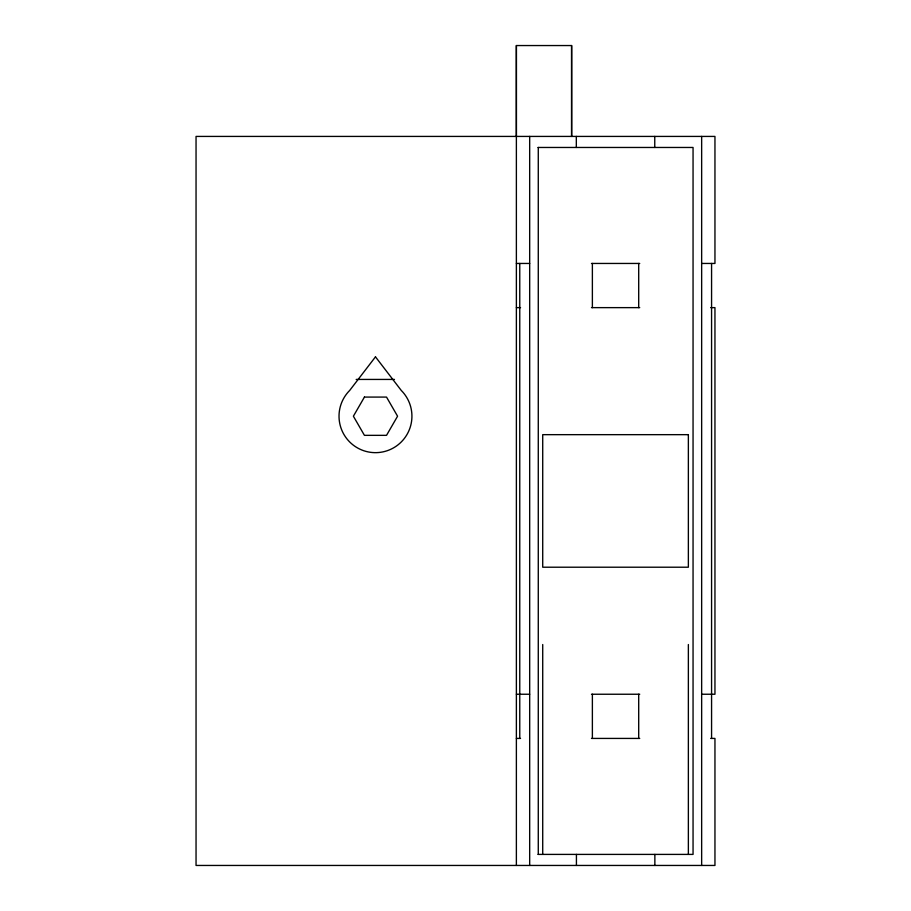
<?xml version="1.0" encoding="UTF-8"?>
<svg xmlns="http://www.w3.org/2000/svg" width="911" height="911" viewBox="0 0 911 911"><rect width="100%" height="100%" fill="white"/><g stroke="black" fill="none" stroke-linecap="round" stroke-linejoin="round"><path stroke-width="1.37" d="M516.378 136.422L516.378 45.55L571.607 45.55L571.607 136.422L571.607 45.55M538.048 147.468L693.055 147.468L693.055 854.404L538.048 854.404M516.378 263.45L529.678 263.45M591.478 263.45L639.727 263.45M701.652 263.45L714.953 263.45L714.953 136.422L196.047 136.422L196.047 865.45L714.953 865.45L714.953 738.422L710.694 738.422M516.378 307.633L520.534 307.633M591.478 307.633L639.727 307.633M710.694 307.633L714.953 307.633L714.953 694.239L701.652 694.239M356.178 379.431L394.463 379.431M516.378 694.239L529.678 694.239M591.478 694.239L639.727 694.239M516.378 738.422L520.534 738.422M591.478 738.422L639.727 738.422M711.571 263.45L711.571 738.422M701.652 136.422L701.652 865.45M688.363 644.532L688.363 854.404M654.758 136.422L654.758 147.468M654.861 854.404L654.861 865.45M638.702 263.45L638.702 307.633M638.702 694.239L638.702 738.422M592.378 263.45L592.378 307.633M592.378 694.239L592.378 738.422M576.424 854.404L576.424 865.45M576.321 136.422L576.321 147.468M542.717 644.532L542.717 854.404M538.276 147.468L538.276 854.404M529.678 136.422L529.678 865.45M519.76 263.45L519.76 738.422M516.378 45.55L516.378 865.45M364.434 397.082L353.388 416.213L364.434 435.344L386.526 435.344L397.572 416.213L386.526 397.082L364.434 397.082M375.48 356.85L349.699 390.432A36.451 36.451 0 0 0 349.699 441.983A36.451 36.451 0 0 0 401.25 441.983A36.451 36.451 0 0 0 401.25 390.432L375.48 356.85M688.363 434.661L542.717 434.661L542.717 567.211L688.363 567.211L688.363 434.661"/></g></svg>
